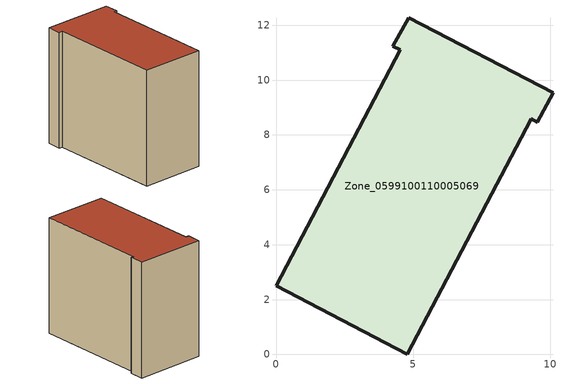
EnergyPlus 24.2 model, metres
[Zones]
Zone_0599100110005069
 floor ground (C_G): 4.84,12.28 10.09,9.53 9.53,8.47 9.29,8.59 4.78,0 0,2.51 4.52,11.09 4.25,11.23 z0
 wall outside (C_F): 4.78,0 9.29,8.59 9.53,8.47 10.09,9.53 4.84,12.28 4.25,11.23 4.52,11.09 0,2.51 4.78,0 z0:9.77
 roof outside (C_R): 4.52,11.09 0,2.51 4.78,0 9.29,8.59 9.53,8.47 10.09,9.53 4.84,12.28 4.25,11.23 z9.77
[BUILDING]
Pand.0599100110005069: North Axis=0; Terrain=City; Loads Convergence Tolerance Value=0.04; Temperature Convergence Tolerance Value=0.4; Solar Distribution=FullExterior; Maximum Number of Warmup Days=25; Minimum Number of Warmup Days=1
[Site:Location]
Rotterdam.The.Hague.AP_ZH_NLD Design_Conditions: Latitude=51.96; Longitude=4.45; Time Zone=1; Elevation=-4.5
[SITE:GROUNDTEMPERATURE:BUILDINGSURFACE]
18, 18, 18, 18, 18, 18, 18, 18, 18, 18, 18, 18
[MATERIAL] Thermal Absorptance=0.9; Solar Absorptance=0.7; Visible Absorptance=0.7
Name | Roughness | Thickness | Conductivity | Density | Specific Heat
G.TI.2015-2018 | MediumSmooth | 0.15 | 0.0428571 | 540 | 1210
F.TI.2015-2018 | Rough | 0.3 | 0.0666667 | 1920 | 840
R.TI.2015-2018 | MediumRough | 0.2 | 0.0333333 | 1500 | 1000
[CONSTRUCTION]
C_G: G.TI.2015-2018
C_F: F.TI.2015-2018
C_R: R.TI.2015-2018
[ZONE]
Zone_0599100110005069: Type=1; Multiplier=1; Ceiling Height=Autocalculate; Volume=Autocalculate; Floor Area=autocalculate; Part of Total Floor Area=Yes
[ZONEINFILTRATION:DESIGNFLOWRATE]
Infil_Zone_0599100110005069: Zone or ZoneList or Space or SpaceList=Zone_0599100110005069; Schedule=AlwaysOn; Design Flow Rate Calculation Method=Flow/Area; Flow Rate per Floor Area=0.0015; Constant Term Coefficient=1; Temperature Term Coefficient=0; Velocity Term Coefficient=0; Velocity Squared Term Coefficient=0
[HVACTEMPLATE:ZONE:IDEALLOADSAIRSYSTEM]
Zone_0599100110005069: Maximum Heating Supply Air Temperature=50; Minimum Cooling Supply Air Temperature=13; Maximum Heating Supply Air Humidity Ratio=0.0156; Minimum Cooling Supply Air Humidity Ratio=0.0077; Heating Limit=NoLimit; Cooling Limit=NoLimit; Dehumidification Control Type=ConstantSensibleHeatRatio; Cooling Sensible Heat Ratio=0.7; Dehumidification Setpoint=60; Humidification Control Type=None; Humidification Setpoint=30; Outdoor Air Method=None; Outdoor Air Flow Rate per Person=0.00944; Outdoor Air Flow Rate per Zone Floor Area=0; Outdoor Air Flow Rate per Zone=0; Demand Controlled Ventilation Type=None; Outdoor Air Economizer Type=NoEconomizer; Heat Recovery Type=None; Sensible Heat Recovery Effectiveness=0.7; Latent Heat Recovery Effectiveness=0.65
[ZONECONTROL:THERMOSTAT]
ThermostatControl_Zone_0599100110005069: Zone or ZoneList=Zone_0599100110005069; Control Type Schedule=DualSetpointControlType; Control 1=Thermostat_Zone_0599100110005069; Temperature Difference Between Cutout And Setpoint=0
[THERMOSTATSETPOINT:DUALSETPOINT]
Thermostat_Zone_0599100110005069: Heating Setpoint Temperature Schedule=HeatingSetpoint_Zone_0599100110005069; Cooling Setpoint Temperature Schedule=CoolingSetpoint_Zone_0599100110005069
[SCHEDULE:COMPACT]
HeatingSetpoint_Zone_0599100110005069: Through: 12/31, For: AllDays, Until: 24:00, 21
CoolingSetpoint_Zone_0599100110005069: Through: 12/31, For: AllDays, Until: 24:00, 24
DualSetpointControlType: Through: 12/31, For: AllDays, Until: 24:00, 4
AlwaysOn: Through: 12/31, For: AllDays, Until: 24:00, 1
